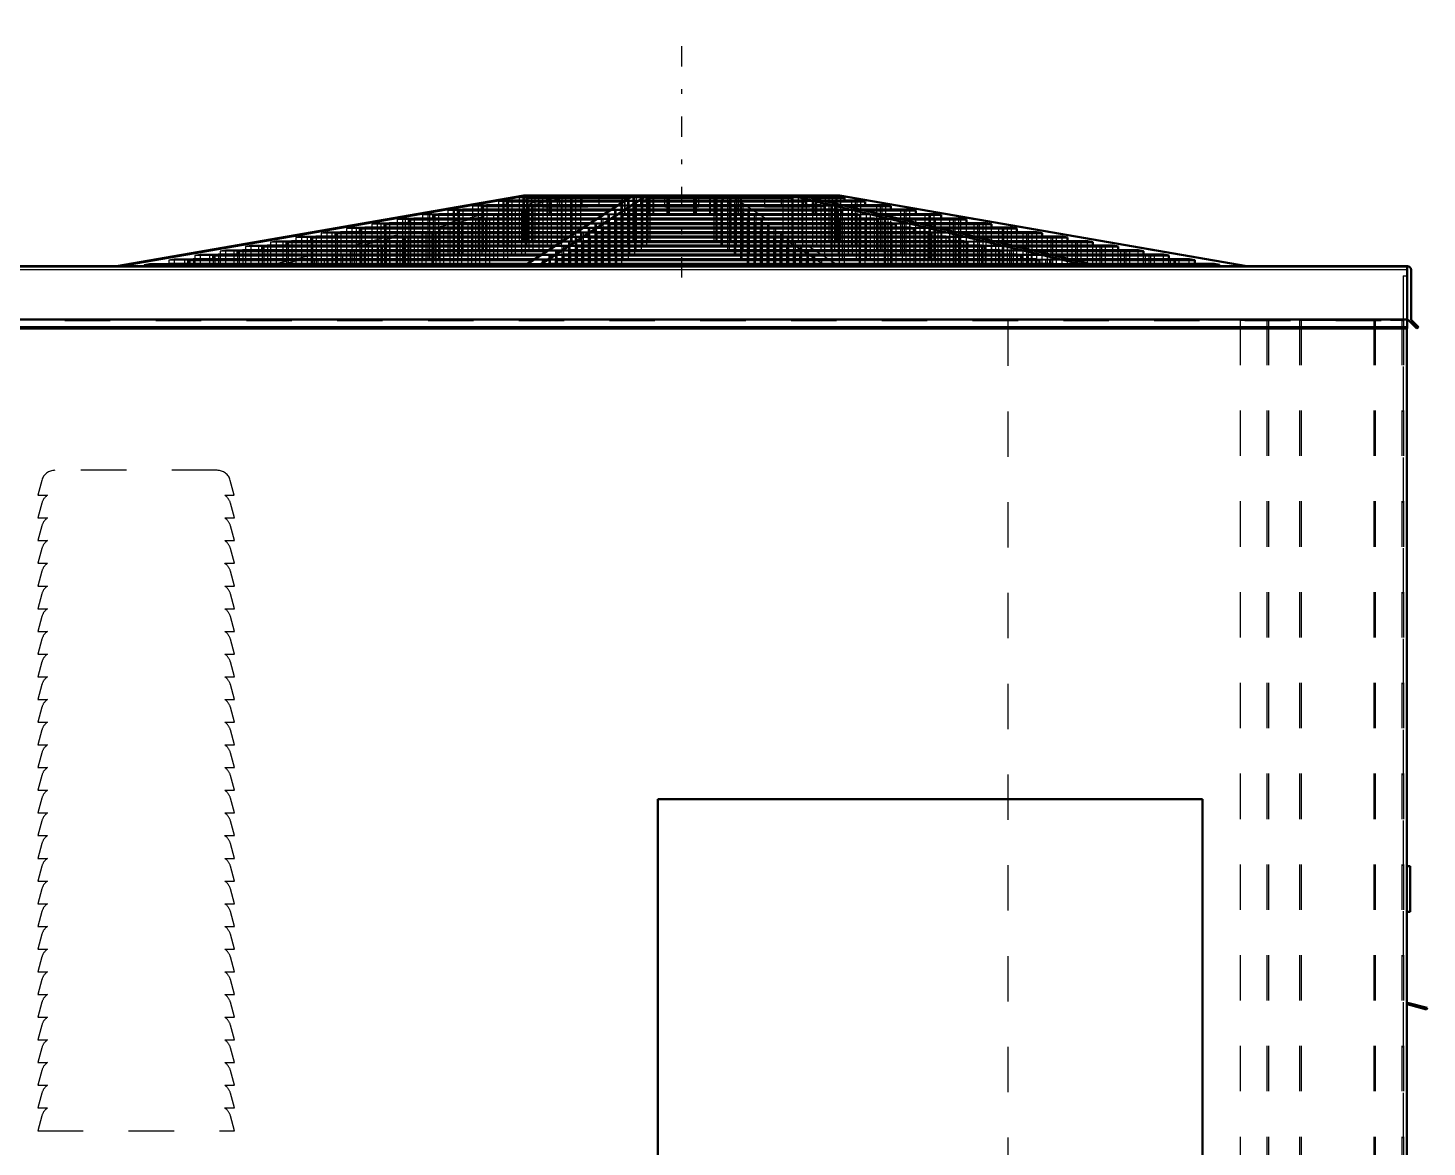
# Model space of a CAD drawing. Header units: inches. Extents: x -24.2 to 24.2, y -0.3 to 48.8.
# Drawn here: x -6.6 to 24.23, y 24.09 to 48.75 of the extents above; entities that cross this region are included whole.
import ezdxf

# ---------------------------------------------------------------- set-up
doc = ezdxf.new("R2010")
doc.units = ezdxf.units.IN
doc.header["$MEASUREMENT"] = 0
doc.linetypes.add('Center', pattern=[1.5, 0.45, -0.5, 0.05, -0.5])
doc.linetypes.add('Dashed', pattern=[2, 1, -1])
for name, color, linetype, lineweight in [('2d ConnectionPoints', 7, 'Continuous', 50), ('AM_0', 7, 'Continuous', 50), ('AM_4', 3, 'Continuous', 25), ('AM_7', 7, 'Center', 25), ('AM_9', 6, 'Dashed', 25)]:
    doc.layers.add(name, color=color, linetype=linetype, lineweight=lineweight)

msp = doc.modelspace()

# ---------------------------------------------------------------- linework, layer by layer
at = {"layer": '2d ConnectionPoints'}
msp.add_point((0, 43.5), dxfattribs=at)
msp.add_point((0, 43.5), dxfattribs=at)
at = {"layer": 'AM_0'}
for p, q in [((4.33, 45.058), (-4.643, 43.5)), ((-4.562, 43.5), (4.411, 45.058)), ((6.735, 45.058), (4.33, 45.058)), ((6.737, 45.058), (4.332, 43.5)), ((4.497, 45.029), (4.39, 45.009)), ((4.39, 45.009), (6.66, 45.009)), ((4.39, 45.009), (4.39, 44.95)), ((4.497, 45.029), (6.691, 45.029)), ((4.635, 43.5), (7.039, 45.058)), ((4.653, 45.058), (4.653, 45.029)), ((11.288, 45.058), (6.737, 45.058)), ((7.062, 45.029), (7.033, 45.009)), ((7.033, 45.009), (10.231, 45.009)), ((7.033, 45.009), (7.033, 44.95)), ((7.062, 45.029), (10.152, 45.029)), ((7.104, 45.058), (7.104, 45.029)), ((10.038, 45.058), (10.038, 45.029)), ((10.231, 45.009), (10.152, 45.029)), ((10.215, 45.058), (16.784, 43.5)), ((10.231, 45.009), (10.231, 44.95)), ((17.005, 43.5), (10.437, 45.058)), ((10.572, 45.029), (11.283, 45.029)), ((10.656, 45.009), (11.394, 45.009)), ((11.121, 45.029), (11.121, 45.058)), ((11.394, 45.009), (11.283, 45.029)), ((11.288, 45.058), (20.261, 43.5)), ((11.394, 44.95), (11.394, 45.009)), ((2.988, 44.751), (2.872, 44.729)), ((2.872, 44.729), (2.872, 44.651)), ((2.872, 44.729), (6.227, 44.729)), ((2.988, 44.751), (6.26, 44.751)), ((3.517, 44.848), (3.401, 44.827)), ((3.401, 44.827), (3.401, 44.751)), ((3.401, 44.827), (6.379, 44.827)), ((3.517, 44.848), (6.412, 44.848)), ((4.067, 44.95), (3.951, 44.928)), ((3.951, 44.928), (3.951, 44.848)), ((3.951, 44.928), (6.536, 44.928)), ((4.067, 44.95), (6.565, 44.95)), ((6.658, 44.751), (6.627, 44.729)), ((6.627, 44.729), (11.342, 44.729)), ((6.627, 44.729), (6.627, 44.651)), ((6.658, 44.751), (11.257, 44.751)), ((6.799, 44.848), (6.768, 44.827)), ((6.768, 44.827), (10.955, 44.827)), ((6.768, 44.827), (6.768, 44.751)), ((6.799, 44.848), (10.87, 44.848)), ((6.947, 44.95), (6.916, 44.928)), ((6.916, 44.928), (10.552, 44.928)), ((6.916, 44.928), (6.916, 44.848)), ((6.947, 44.95), (10.467, 44.95)), ((10.552, 44.928), (10.467, 44.95)), ((10.552, 44.928), (10.552, 44.848)), ((10.955, 44.827), (10.87, 44.848)), ((10.907, 44.95), (11.728, 44.95)), ((10.955, 44.827), (10.955, 44.751)), ((10.997, 44.928), (11.848, 44.928)), ((11.342, 44.729), (11.257, 44.751)), ((11.335, 44.848), (12.297, 44.848)), ((11.342, 44.729), (11.342, 44.651)), ((11.425, 44.827), (12.417, 44.827)), ((11.848, 44.928), (11.728, 44.95)), ((11.746, 44.751), (12.844, 44.751)), ((11.837, 44.729), (12.964, 44.729)), ((11.848, 44.848), (11.848, 44.928)), ((12.417, 44.827), (12.297, 44.848)), ((12.417, 44.751), (12.417, 44.827)), ((12.964, 44.729), (12.844, 44.751)), ((12.964, 44.651), (12.964, 44.729)), ((1.372, 44.452), (1.256, 44.431)), ((1.256, 44.431), (1.256, 44.353)), ((1.256, 44.431), (5.766, 44.431)), ((1.372, 44.452), (5.8, 44.452)), ((1.911, 44.552), (1.795, 44.53)), ((1.795, 44.53), (1.795, 44.452)), ((1.795, 44.53), (5.921, 44.53)), ((1.911, 44.552), (5.954, 44.552)), ((2.45, 44.651), (2.333, 44.63)), ((2.333, 44.63), (2.333, 44.552)), ((2.333, 44.63), (6.075, 44.63)), ((2.45, 44.651), (6.109, 44.651)), ((6.224, 44.452), (6.193, 44.431)), ((6.193, 44.431), (12.525, 44.431)), ((6.193, 44.431), (6.193, 44.353)), ((6.224, 44.452), (12.44, 44.452)), ((6.369, 44.552), (6.338, 44.53)), ((6.338, 44.53), (12.131, 44.53)), ((6.338, 44.53), (6.338, 44.452)), ((6.369, 44.552), (12.046, 44.552)), ((6.513, 44.651), (6.482, 44.63)), ((6.482, 44.63), (11.737, 44.63)), ((6.482, 44.63), (6.482, 44.552)), ((6.513, 44.651), (11.651, 44.651)), ((11.737, 44.63), (11.651, 44.651)), ((11.737, 44.63), (11.737, 44.552)), ((12.131, 44.53), (12.046, 44.552)), ((12.131, 44.53), (12.131, 44.452)), ((12.165, 44.651), (13.401, 44.651)), ((12.256, 44.63), (13.522, 44.63)), ((12.525, 44.431), (12.44, 44.452)), ((12.525, 44.431), (12.525, 44.353)), ((12.585, 44.552), (13.959, 44.552)), ((12.675, 44.53), (14.079, 44.53)), ((13.005, 44.452), (14.517, 44.452)), ((13.095, 44.431), (14.637, 44.431)), ((13.522, 44.63), (13.401, 44.651)), ((13.522, 44.552), (13.522, 44.63)), ((14.079, 44.53), (13.959, 44.552)), ((14.079, 44.452), (14.079, 44.53)), ((14.637, 44.431), (14.517, 44.452)), ((14.637, 44.353), (14.637, 44.431)), ((-0.245, 44.154), (-0.36, 44.132)), ((-0.36, 44.132), (-0.36, 44.054)), ((-0.36, 44.132), (5.306, 44.132)), ((-0.245, 44.154), (5.339, 44.154)), ((0.295, 44.253), (0.179, 44.232)), ((0.179, 44.232), (0.179, 44.154)), ((0.179, 44.232), (5.461, 44.232)), ((0.295, 44.253), (5.494, 44.253)), ((0.833, 44.353), (0.717, 44.331)), ((0.717, 44.331), (0.717, 44.253)), ((0.717, 44.331), (5.615, 44.331)), ((0.833, 44.353), (5.648, 44.353)), ((5.791, 44.154), (5.76, 44.132)), ((5.76, 44.132), (13.708, 44.132)), ((5.76, 44.132), (5.76, 44.054)), ((5.791, 44.154), (13.624, 44.154)), ((5.936, 44.253), (5.905, 44.232)), ((5.905, 44.232), (13.314, 44.232)), ((5.905, 44.232), (5.905, 44.154)), ((5.936, 44.253), (13.229, 44.253)), ((6.08, 44.353), (6.049, 44.331)), ((6.049, 44.331), (12.92, 44.331)), ((6.049, 44.331), (6.049, 44.253)), ((6.08, 44.353), (12.835, 44.353)), ((12.92, 44.331), (12.835, 44.353)), ((12.92, 44.331), (12.92, 44.253)), ((13.314, 44.232), (13.229, 44.253)), ((13.314, 44.232), (13.314, 44.154)), ((13.424, 44.353), (15.075, 44.353)), ((13.514, 44.331), (15.195, 44.331)), ((13.708, 44.132), (13.624, 44.154)), ((13.708, 44.132), (13.708, 44.054)), ((13.843, 44.253), (15.632, 44.253)), ((13.933, 44.232), (15.752, 44.232)), ((14.263, 44.154), (16.19, 44.154)), ((14.353, 44.132), (16.31, 44.132)), ((15.195, 44.331), (15.075, 44.353)), ((15.195, 44.253), (15.195, 44.331)), ((15.752, 44.232), (15.632, 44.253)), ((15.752, 44.154), (15.752, 44.232)), ((16.31, 44.132), (16.19, 44.154)), ((16.31, 44.054), (16.31, 44.132)), ((-1.861, 43.855), (-1.977, 43.834)), ((-1.977, 43.834), (-1.977, 43.756)), ((-1.977, 43.834), (4.846, 43.834)), ((-1.861, 43.855), (4.879, 43.855)), ((-1.322, 43.955), (-1.438, 43.933)), ((-1.438, 43.933), (-1.438, 43.855)), ((-1.438, 43.933), (5.001, 43.933)), ((-1.322, 43.955), (5.034, 43.955)), ((-0.784, 44.054), (-0.9, 44.033)), ((-0.9, 44.033), (-0.9, 43.955)), ((-0.9, 44.033), (5.152, 44.033)), ((-0.784, 44.054), (5.185, 44.054)), ((5.358, 43.855), (5.327, 43.834)), ((5.327, 43.834), (14.892, 43.834)), ((5.327, 43.834), (5.327, 43.756)), ((5.358, 43.855), (14.807, 43.855)), ((5.503, 43.955), (5.472, 43.933)), ((5.472, 43.933), (14.497, 43.933)), ((5.472, 43.933), (5.472, 43.855)), ((5.503, 43.955), (14.412, 43.955)), ((5.647, 44.054), (5.616, 44.033)), ((5.616, 44.033), (14.103, 44.033)), ((5.616, 44.033), (5.616, 43.955)), ((5.647, 44.054), (14.018, 44.054)), ((14.103, 44.033), (14.018, 44.054)), ((14.103, 44.033), (14.103, 43.955)), ((14.497, 43.933), (14.412, 43.955)), ((14.497, 43.933), (14.497, 43.855)), ((14.682, 44.054), (16.748, 44.054)), ((14.773, 44.033), (16.868, 44.033)), ((14.892, 43.834), (14.807, 43.855)), ((14.892, 43.834), (14.892, 43.756)), ((15.101, 43.955), (17.305, 43.955)), ((15.191, 43.933), (17.425, 43.933)), ((15.521, 43.855), (17.863, 43.855)), ((15.611, 43.834), (17.983, 43.834)), ((16.868, 44.033), (16.748, 44.054)), ((16.868, 43.955), (16.868, 44.033)), ((17.425, 43.933), (17.305, 43.955)), ((17.425, 43.855), (17.425, 43.933)), ((17.983, 43.834), (17.863, 43.855)), ((17.983, 43.756), (17.983, 43.834)), ((23.797, 43.5), (-23.797, 43.5)), ((23.782, 43.493), (-23.782, 43.493)), ((-3.478, 43.557), (-3.594, 43.535)), ((-3.594, 43.535), (-3.594, 43.5)), ((-3.594, 43.535), (4.386, 43.535)), ((-3.478, 43.557), (4.419, 43.557)), ((-2.949, 43.654), (-3.065, 43.633)), ((-3.065, 43.633), (-3.065, 43.557)), ((-3.065, 43.633), (4.534, 43.633)), ((-2.949, 43.654), (4.567, 43.654)), ((-2.399, 43.756), (-2.515, 43.734)), ((-2.515, 43.734), (-2.515, 43.654)), ((-2.515, 43.734), (4.692, 43.734)), ((-2.399, 43.756), (4.725, 43.756)), ((4.925, 43.557), (4.894, 43.535)), ((4.894, 43.535), (16.075, 43.535)), ((4.894, 43.535), (4.894, 43.5)), ((4.925, 43.557), (15.991, 43.557)), ((5.067, 43.654), (5.036, 43.633)), ((5.036, 43.633), (15.689, 43.633)), ((5.036, 43.633), (5.036, 43.557)), ((5.067, 43.654), (15.604, 43.654)), ((5.214, 43.756), (5.183, 43.734)), ((5.183, 43.734), (15.285, 43.734)), ((5.183, 43.734), (5.183, 43.654)), ((5.214, 43.756), (15.201, 43.756)), ((15.285, 43.734), (15.201, 43.756)), ((15.285, 43.734), (15.285, 43.654)), ((15.689, 43.633), (15.604, 43.654)), ((15.689, 43.633), (15.689, 43.557)), ((15.944, 43.756), (18.42, 43.756)), ((16.075, 43.535), (15.991, 43.557)), ((16.03, 43.734), (18.54, 43.734)), ((16.075, 43.535), (16.075, 43.5)), ((16.368, 43.654), (18.99, 43.654)), ((16.458, 43.633), (19.11, 43.633)), ((16.779, 43.557), (19.537, 43.557)), ((16.87, 43.535), (19.657, 43.535)), ((18.54, 43.734), (18.42, 43.756)), ((18.54, 43.654), (18.54, 43.734)), ((19.11, 43.633), (18.99, 43.654)), ((19.11, 43.557), (19.11, 43.633)), ((19.657, 43.535), (19.537, 43.557)), ((19.657, 43.5), (19.657, 43.535)), ((23.782, 43.5), (23.782, 43.493)), ((23.795, 43.5), (23.795, 42.126)), ((23.877, 42.336), (23.877, 43.42)), ((23.795, 42.322), (23.812, 42.322)), ((23.812, 42.322), (24.008, 42.126)), ((24.041, 42.159), (23.887, 42.312)), ((23.795, 42.159), (-23.795, 42.159)), ((23.795, 42.126), (-23.795, 42.126)), ((23.782, 42.126), (23.782, 4.49)), ((24.008, 42.126), (24.041, 42.159)), ((19.281, 31.757), (7.281, 31.757)), ((7.281, 31.757), (7.281, 5.757)), ((19.281, 5.757), (19.281, 31.757)), ((23.861, 30.28), (23.782, 30.28)), ((23.861, 30.28), (23.861, 29.28)), ((23.861, 29.28), (23.782, 29.28)), ((23.789, 27.242), (24.22, 27.127)), ((24.229, 27.16), (23.798, 27.275)), ((24.22, 27.127), (24.229, 27.16))]:
    msp.add_line(p, q, dxfattribs=at)
for centre, radius, start, end in [((23.797, 43.42), 0.08, 0, 90), ((23.912, 42.336), 0.034, 180, 225), ((23.807, 27.308), 0.068, 247.9757, 255), ((23.807, 27.308), 0.034, 221.4096, 255)]:
    msp.add_arc(centre, radius, start, end, dxfattribs=at)
at = {"layer": 'AM_4'}
for p, q in [((23.795, 43.42), (-23.795, 43.42)), ((23.795, 42.336), (-23.795, 42.336)), ((23.795, 42.312), (-23.795, 42.312))]:
    msp.add_line(p, q, dxfattribs=at)
at = {"layer": 'AM_7'}
msp.add_line((7.809, 43.25), (7.809, 48.75), dxfattribs=at)
at = {"layer": 'AM_9'}
for p, q in [((-1.387, 43.5), (5.181, 45.058)), ((5.403, 45.058), (-1.166, 43.5)), ((4.335, 45.029), (4.224, 45.009)), ((4.224, 45.009), (4.224, 43.5)), ((4.39, 45.009), (4.224, 45.009)), ((4.309, 45.009), (4.416, 45.029)), ((4.309, 45.009), (4.309, 43.5)), ((4.335, 45.029), (4.335, 43.5)), ((4.496, 45.029), (4.335, 45.029)), ((4.416, 45.029), (4.416, 43.5)), ((4.496, 45.058), (4.496, 43.5)), ((4.497, 45.029), (4.497, 43.5)), ((4.572, 45.058), (4.572, 43.5)), ((4.653, 45.029), (4.653, 43.5)), ((4.742, 45.058), (4.742, 44.808)), ((4.844, 44.65), (4.844, 45.058)), ((4.868, 44.65), (4.868, 45.058)), ((4.905, 44.65), (4.905, 45.058)), ((4.928, 44.65), (4.928, 45.058)), ((5.117, 44.808), (5.117, 45.058)), ((5.244, 45.029), (5.166, 45.009)), ((5.166, 45.009), (5.166, 43.5)), ((5.244, 45.029), (5.244, 43.5)), ((5.359, 45.058), (5.359, 43.5)), ((5.387, 45.009), (5.466, 45.029)), ((5.387, 45.009), (5.387, 43.5)), ((5.466, 45.029), (5.466, 43.5)), ((5.58, 45.058), (5.58, 43.5)), ((5.613, 44.808), (5.613, 45.058)), ((5.988, 44.808), (5.988, 45.058)), ((6.495, 44.65), (6.495, 45.058)), ((6.506, 44.65), (6.506, 45.058)), ((6.555, 44.65), (6.555, 45.058)), ((6.565, 44.65), (6.565, 45.058)), ((7.033, 45.009), (6.66, 45.009)), ((7.062, 45.029), (6.691, 45.029)), ((6.731, 45.009), (6.76, 45.029)), ((6.731, 45.009), (6.731, 43.5)), ((6.76, 45.029), (6.76, 43.5)), ((6.801, 45.058), (6.801, 43.5)), ((7.062, 45.029), (7.062, 43.5)), ((7.076, 44.65), (7.076, 45.058)), ((7.091, 44.65), (7.091, 45.058)), ((7.104, 45.029), (7.104, 43.5)), ((7.179, 44.65), (7.179, 45.058)), ((7.192, 44.65), (7.192, 45.058)), ((7.434, 44.808), (7.434, 45.058)), ((7.484, 44.65), (7.484, 45.058)), ((7.499, 44.65), (7.499, 45.058)), ((7.53, 44.65), (7.53, 45.058)), ((7.542, 44.65), (7.542, 45.058)), ((8.076, 44.65), (8.076, 45.058)), ((8.088, 44.65), (8.088, 45.058)), ((8.119, 44.65), (8.119, 45.058)), ((8.134, 44.65), (8.134, 45.058)), ((8.184, 44.808), (8.184, 45.058)), ((8.426, 44.65), (8.426, 45.058)), ((8.439, 44.65), (8.439, 45.058)), ((8.514, 45.058), (8.514, 43.5)), ((8.527, 44.65), (8.527, 45.058)), ((8.542, 44.65), (8.542, 45.058)), ((8.556, 45.029), (8.585, 45.009)), ((8.556, 45.029), (8.556, 43.5)), ((10.983, 43.5), (8.579, 45.058)), ((8.585, 45.009), (8.585, 43.5)), ((8.817, 45.058), (8.817, 43.5)), ((8.887, 45.009), (8.858, 45.029)), ((8.858, 45.029), (8.858, 43.5)), ((8.881, 45.058), (11.286, 43.5)), ((8.887, 45.009), (8.887, 43.5)), ((9.053, 44.65), (9.053, 45.058)), ((9.063, 44.65), (9.063, 45.058)), ((9.112, 44.65), (9.112, 45.058)), ((9.123, 44.65), (9.123, 45.058)), ((9.63, 45.058), (9.63, 44.808)), ((10.005, 44.808), (10.005, 45.058)), ((10.038, 45.029), (10.038, 43.5)), ((10.572, 45.029), (10.152, 45.029)), ((10.152, 45.029), (10.152, 43.5)), ((10.656, 45.009), (10.231, 45.009)), ((10.259, 45.058), (10.259, 43.5)), ((10.374, 45.029), (10.374, 43.5)), ((10.374, 45.029), (10.452, 45.009)), ((10.452, 45.009), (10.452, 43.5)), ((10.501, 44.808), (10.501, 45.058)), ((10.69, 44.65), (10.69, 45.058)), ((10.713, 44.65), (10.713, 45.058)), ((10.75, 44.65), (10.75, 45.058)), ((10.774, 44.65), (10.774, 45.058)), ((10.876, 44.808), (10.876, 45.058)), ((10.965, 45.058), (10.965, 43.5)), ((11.046, 45.058), (11.046, 43.5)), ((11.121, 45.029), (11.228, 45.009)), ((11.121, 45.029), (11.121, 43.5)), ((11.121, 43.5), (11.121, 45.029)), ((11.202, 45.029), (11.202, 43.5)), ((11.309, 45.009), (11.202, 45.029)), ((20.18, 43.5), (11.207, 45.058)), ((11.228, 45.009), (11.228, 43.5)), ((11.283, 43.5), (11.283, 45.029)), ((11.309, 45.009), (11.309, 43.5)), ((2.774, 44.751), (2.654, 44.729)), ((2.872, 44.729), (2.654, 44.729)), ((2.654, 44.729), (2.654, 43.5)), ((2.774, 44.751), (2.774, 43.5)), ((2.988, 44.751), (2.774, 44.751)), ((2.791, 44.729), (2.907, 44.751)), ((2.791, 44.729), (2.791, 43.5)), ((2.907, 44.751), (2.907, 43.5)), ((2.988, 44.751), (2.988, 43.5)), ((3.321, 44.848), (3.201, 44.827)), ((3.401, 44.827), (3.201, 44.827)), ((3.201, 44.827), (3.201, 43.5)), ((3.32, 44.827), (3.436, 44.848)), ((3.32, 44.827), (3.32, 43.5)), ((3.321, 44.848), (3.321, 43.5)), ((3.517, 44.848), (3.321, 44.848)), ((3.401, 44.751), (3.401, 43.5)), ((3.436, 44.848), (3.436, 43.5)), ((3.517, 44.848), (3.517, 43.5)), ((3.89, 44.95), (3.77, 44.928)), ((3.77, 44.928), (3.77, 43.5)), ((3.951, 44.928), (3.77, 44.928)), ((3.87, 44.928), (3.986, 44.95)), ((3.87, 44.928), (3.87, 43.5)), ((3.89, 44.95), (3.89, 43.5)), ((4.067, 44.95), (3.89, 44.95)), ((3.951, 44.848), (3.951, 43.5)), ((3.986, 44.95), (3.986, 43.5)), ((4.14, 44.751), (4.055, 44.729)), ((4.055, 44.729), (4.055, 43.5)), ((4.067, 44.95), (4.067, 43.5)), ((4.14, 44.751), (4.14, 43.5)), ((4.276, 44.729), (4.361, 44.751)), ((4.276, 44.729), (4.276, 43.5)), ((4.361, 44.751), (4.361, 43.5)), ((4.39, 44.95), (4.39, 43.5)), ((4.527, 44.848), (4.442, 44.827)), ((4.442, 44.827), (4.442, 43.5)), ((4.527, 44.848), (4.527, 43.5)), ((4.663, 44.827), (4.748, 44.848)), ((4.663, 44.827), (4.663, 43.5)), ((4.742, 44.808), (5.988, 44.808)), ((4.748, 44.848), (4.748, 43.5)), ((4.929, 44.95), (4.844, 44.928)), ((4.844, 44.928), (4.844, 43.5)), ((4.929, 44.95), (4.929, 43.5)), ((5.066, 44.928), (5.151, 44.95)), ((5.066, 44.928), (5.066, 43.5)), ((5.151, 44.95), (5.151, 43.5)), ((6.627, 44.729), (6.227, 44.729)), ((6.658, 44.751), (6.26, 44.751)), ((6.324, 44.729), (6.355, 44.751)), ((6.324, 44.729), (6.324, 43.5)), ((6.355, 44.751), (6.355, 43.5)), ((6.768, 44.827), (6.379, 44.827)), ((6.799, 44.848), (6.412, 44.848)), ((6.466, 44.827), (6.497, 44.848)), ((6.466, 44.827), (6.466, 43.5)), ((6.497, 44.848), (6.497, 43.5)), ((6.916, 44.928), (6.536, 44.928)), ((6.947, 44.95), (6.565, 44.95)), ((6.613, 44.928), (6.644, 44.95)), ((6.613, 44.928), (6.613, 43.5)), ((6.644, 44.95), (6.644, 43.5)), ((6.658, 44.751), (6.658, 43.5)), ((6.768, 44.751), (6.768, 43.5)), ((6.799, 44.848), (6.799, 43.5)), ((6.916, 44.848), (6.916, 43.5)), ((6.947, 44.95), (6.947, 43.5)), ((7.033, 44.95), (7.033, 43.5)), ((7.434, 44.808), (8.184, 44.808)), ((8.671, 44.95), (8.702, 44.928)), ((8.671, 44.95), (8.671, 43.5)), ((8.702, 44.928), (8.702, 43.5)), ((8.819, 44.848), (8.85, 44.827)), ((8.819, 44.848), (8.819, 43.5)), ((8.85, 44.827), (8.85, 43.5)), ((8.96, 44.751), (8.991, 44.729)), ((8.96, 44.751), (8.96, 43.5)), ((9.005, 44.928), (8.974, 44.95)), ((8.974, 44.95), (8.974, 43.5)), ((8.991, 44.729), (8.991, 43.5)), ((9.005, 44.928), (9.005, 43.5)), ((9.152, 44.827), (9.121, 44.848)), ((9.121, 44.848), (9.121, 43.5)), ((9.152, 44.827), (9.152, 43.5)), ((9.294, 44.729), (9.263, 44.751)), ((9.263, 44.751), (9.263, 43.5)), ((9.294, 44.729), (9.294, 43.5)), ((9.63, 44.808), (10.876, 44.808)), ((10.231, 44.95), (10.231, 43.5)), ((10.907, 44.95), (10.467, 44.95)), ((10.467, 44.95), (10.467, 43.5)), ((10.552, 44.848), (10.551, 43.5)), ((10.997, 44.928), (10.552, 44.928)), ((10.689, 44.95), (10.689, 43.5)), ((10.689, 44.95), (10.774, 44.928)), ((10.774, 44.928), (10.774, 43.5)), ((11.335, 44.848), (10.87, 44.848)), ((10.87, 44.848), (10.87, 43.5)), ((11.425, 44.827), (10.955, 44.827)), ((10.955, 44.751), (10.955, 43.5)), ((11.091, 44.848), (11.091, 43.5)), ((11.091, 44.848), (11.176, 44.827)), ((11.176, 44.827), (11.176, 43.5)), ((11.257, 44.751), (11.746, 44.751)), ((11.257, 44.751), (11.257, 43.5)), ((11.837, 44.729), (11.342, 44.729)), ((11.394, 43.5), (11.394, 44.95)), ((11.478, 44.751), (11.478, 43.5)), ((11.478, 44.751), (11.563, 44.729)), ((11.551, 44.95), (11.551, 43.5)), ((11.551, 44.95), (11.667, 44.928)), ((11.563, 44.729), (11.563, 43.5)), ((11.632, 44.95), (11.632, 43.5)), ((11.748, 44.928), (11.632, 44.95)), ((11.667, 44.928), (11.667, 43.5)), ((11.728, 43.5), (11.728, 44.95)), ((11.748, 44.928), (11.748, 43.5)), ((11.848, 43.5), (11.848, 44.848)), ((12.101, 44.848), (12.101, 43.5)), ((12.101, 44.848), (12.217, 44.827)), ((12.182, 44.848), (12.182, 43.5)), ((12.298, 44.827), (12.182, 44.848)), ((12.217, 44.827), (12.217, 43.5)), ((12.297, 43.5), (12.297, 44.848)), ((12.298, 44.827), (12.298, 43.5)), ((12.417, 43.5), (12.417, 44.751)), ((12.63, 44.751), (12.746, 44.729)), ((12.63, 44.751), (12.63, 43.5)), ((12.711, 44.751), (12.711, 43.5)), ((12.827, 44.729), (12.711, 44.751)), ((12.746, 44.729), (12.746, 43.5)), ((12.827, 44.729), (12.827, 43.5)), ((12.844, 43.5), (12.844, 44.751)), ((1.101, 44.452), (0.981, 44.431)), ((1.256, 44.431), (0.981, 44.431)), ((0.981, 44.431), (0.981, 43.5)), ((1.101, 44.452), (1.101, 43.5)), ((1.372, 44.452), (1.101, 44.452)), ((1.175, 44.431), (1.291, 44.452)), ((1.175, 44.431), (1.175, 43.5)), ((1.291, 44.452), (1.291, 43.5)), ((1.372, 44.452), (1.372, 43.5)), ((1.659, 44.552), (1.539, 44.53)), ((1.539, 44.53), (1.539, 43.5)), ((1.795, 44.53), (1.539, 44.53)), ((1.659, 44.552), (1.659, 43.5)), ((1.911, 44.552), (1.659, 44.552)), ((1.714, 44.53), (1.83, 44.552)), ((1.714, 44.53), (1.714, 43.5)), ((1.795, 44.452), (1.795, 43.5)), ((1.83, 44.552), (1.83, 43.5)), ((1.911, 44.552), (1.911, 43.5)), ((2.217, 44.651), (2.096, 44.63)), ((2.333, 44.63), (2.096, 44.63)), ((2.096, 44.63), (2.096, 43.5)), ((2.217, 44.651), (2.217, 43.5)), ((2.45, 44.651), (2.217, 44.651)), ((2.252, 44.63), (2.369, 44.651)), ((2.252, 44.63), (2.252, 43.5)), ((2.333, 44.552), (2.333, 43.5)), ((2.369, 44.651), (2.369, 43.5)), ((2.45, 44.651), (2.45, 43.5)), ((2.956, 44.452), (2.871, 44.431)), ((2.871, 44.431), (2.871, 43.5)), ((2.872, 44.651), (2.872, 43.5)), ((2.956, 44.452), (2.956, 43.5)), ((3.093, 44.431), (3.178, 44.452)), ((3.093, 44.431), (3.093, 43.5)), ((3.178, 44.452), (3.178, 43.5)), ((3.351, 44.552), (3.266, 44.53)), ((3.266, 44.53), (3.266, 43.5)), ((3.351, 44.552), (3.351, 43.5)), ((3.487, 44.53), (3.572, 44.552)), ((3.487, 44.53), (3.487, 43.5)), ((3.572, 44.552), (3.572, 43.5)), ((3.746, 44.651), (3.66, 44.63)), ((3.66, 44.63), (3.66, 43.5)), ((3.746, 44.651), (3.746, 43.5)), ((3.881, 44.63), (3.967, 44.651)), ((3.881, 44.63), (3.881, 43.5)), ((3.967, 44.651), (3.967, 43.5)), ((4.844, 44.65), (7.542, 44.65)), ((6.193, 44.431), (5.766, 44.431)), ((6.224, 44.452), (5.8, 44.452)), ((5.891, 44.431), (5.922, 44.452)), ((5.891, 44.431), (5.891, 43.5)), ((6.338, 44.53), (5.921, 44.53)), ((5.922, 44.452), (5.922, 43.5)), ((6.369, 44.552), (5.954, 44.552)), ((6.036, 44.53), (6.067, 44.552)), ((6.036, 44.53), (6.036, 43.5)), ((6.067, 44.552), (6.067, 43.5)), ((6.482, 44.63), (6.075, 44.63)), ((6.513, 44.651), (6.109, 44.651)), ((6.18, 44.63), (6.211, 44.651)), ((6.18, 44.63), (6.18, 43.5)), ((6.211, 44.651), (6.211, 43.5)), ((6.224, 44.452), (6.224, 43.5)), ((6.338, 44.452), (6.338, 43.5)), ((6.369, 44.552), (6.369, 43.5)), ((6.482, 44.552), (6.482, 43.5)), ((6.513, 44.651), (6.513, 43.5)), ((6.627, 44.651), (6.627, 43.5)), ((8.076, 44.65), (10.774, 44.65)), ((9.105, 44.651), (9.105, 43.5)), ((9.105, 44.651), (9.136, 44.63)), ((9.136, 44.63), (9.136, 43.5)), ((9.249, 44.552), (9.249, 43.5)), ((9.249, 44.552), (9.28, 44.53)), ((9.28, 44.53), (9.28, 43.5)), ((9.394, 44.452), (9.394, 43.5)), ((9.394, 44.452), (9.425, 44.431)), ((9.438, 44.63), (9.407, 44.651)), ((9.407, 44.651), (9.407, 43.5)), ((9.425, 44.431), (9.425, 43.5)), ((9.438, 44.63), (9.438, 43.5)), ((9.582, 44.53), (9.551, 44.552)), ((9.551, 44.552), (9.551, 43.5)), ((9.582, 44.53), (9.582, 43.5)), ((9.727, 44.431), (9.696, 44.452)), ((9.696, 44.452), (9.696, 43.5)), ((9.727, 44.431), (9.727, 43.5)), ((11.342, 44.651), (11.342, 43.5)), ((11.651, 44.651), (12.165, 44.651)), ((11.651, 44.651), (11.651, 43.5)), ((12.256, 44.63), (11.737, 44.63)), ((11.737, 44.552), (11.737, 43.5)), ((11.872, 44.651), (11.872, 43.5)), ((11.872, 44.651), (11.958, 44.63)), ((11.958, 44.63), (11.958, 43.5)), ((12.585, 44.552), (12.046, 44.552)), ((12.046, 44.552), (12.046, 43.5)), ((12.675, 44.53), (12.131, 44.53)), ((12.131, 44.452), (12.131, 43.5)), ((12.267, 44.552), (12.267, 43.5)), ((12.267, 44.552), (12.352, 44.53)), ((12.352, 44.53), (12.352, 43.5)), ((13.005, 44.452), (12.44, 44.452)), ((12.44, 44.452), (12.44, 43.5)), ((13.095, 44.431), (12.525, 44.431)), ((12.662, 44.452), (12.662, 43.5)), ((12.662, 44.452), (12.747, 44.431)), ((12.747, 44.431), (12.747, 43.5)), ((12.964, 43.5), (12.964, 44.651)), ((13.168, 44.651), (13.168, 43.5)), ((13.168, 44.651), (13.285, 44.63)), ((13.249, 44.651), (13.249, 43.5)), ((13.366, 44.63), (13.249, 44.651)), ((13.285, 44.63), (13.285, 43.5)), ((13.366, 44.63), (13.366, 43.5)), ((13.401, 43.5), (13.401, 44.651)), ((13.522, 43.5), (13.522, 44.552)), ((13.707, 44.552), (13.823, 44.53)), ((13.707, 44.552), (13.707, 43.5)), ((13.788, 44.552), (13.788, 43.5)), ((13.904, 44.53), (13.788, 44.552)), ((13.823, 44.53), (13.823, 43.5)), ((13.904, 44.53), (13.904, 43.5)), ((13.959, 43.5), (13.959, 44.552)), ((14.079, 43.5), (14.079, 44.452)), ((14.246, 44.452), (14.362, 44.431)), ((14.246, 44.452), (14.246, 43.5)), ((14.327, 44.452), (14.327, 43.5)), ((14.443, 44.431), (14.327, 44.452)), ((14.362, 44.431), (14.362, 43.5)), ((14.443, 44.431), (14.443, 43.5)), ((14.517, 43.5), (14.517, 44.452)), ((-0.572, 44.154), (-0.692, 44.132)), ((-0.692, 44.132), (-0.692, 43.5)), ((-0.36, 44.132), (-0.692, 44.132)), ((-0.572, 44.154), (-0.572, 43.5)), ((-0.245, 44.154), (-0.572, 44.154)), ((-0.441, 44.132), (-0.326, 44.154)), ((-0.441, 44.132), (-0.441, 43.5)), ((-0.326, 44.154), (-0.326, 43.5)), ((-0.245, 44.154), (-0.245, 43.5)), ((-0.014, 44.253), (-0.134, 44.232)), ((0.179, 44.232), (-0.134, 44.232)), ((-0.134, 44.232), (-0.134, 43.5)), ((-0.014, 44.253), (-0.014, 43.5)), ((0.295, 44.253), (-0.014, 44.253)), ((0.098, 44.232), (0.214, 44.253)), ((0.098, 44.232), (0.098, 43.5)), ((0.179, 44.154), (0.179, 43.5)), ((0.214, 44.253), (0.214, 43.5)), ((0.295, 44.253), (0.295, 43.5)), ((0.543, 44.353), (0.423, 44.331)), ((0.423, 44.331), (0.423, 43.5)), ((0.717, 44.331), (0.423, 44.331)), ((0.543, 44.353), (0.543, 43.5)), ((0.833, 44.353), (0.543, 44.353)), ((0.636, 44.331), (0.752, 44.353)), ((0.636, 44.331), (0.636, 43.5)), ((0.717, 44.253), (0.717, 43.5)), ((0.752, 44.353), (0.752, 43.5)), ((0.833, 44.353), (0.833, 43.5)), ((1.256, 44.353), (1.256, 43.5)), ((1.773, 44.154), (1.688, 44.132)), ((1.688, 44.132), (1.688, 43.5)), ((1.773, 44.154), (1.773, 43.5)), ((1.91, 44.132), (1.994, 44.154)), ((1.91, 44.132), (1.91, 43.5)), ((1.994, 44.154), (1.994, 43.5)), ((2.168, 44.253), (2.083, 44.232)), ((2.083, 44.232), (2.083, 43.5)), ((2.168, 44.253), (2.168, 43.5)), ((2.304, 44.232), (2.389, 44.253)), ((2.304, 44.232), (2.304, 43.5)), ((2.389, 44.253), (2.389, 43.5)), ((2.562, 44.353), (2.477, 44.331)), ((2.477, 44.331), (2.477, 43.5)), ((2.562, 44.353), (2.562, 43.5)), ((2.698, 44.331), (2.783, 44.353)), ((2.698, 44.331), (2.698, 43.5)), ((2.783, 44.353), (2.783, 43.5)), ((5.76, 44.132), (5.306, 44.132)), ((5.791, 44.154), (5.339, 44.154)), ((5.458, 44.132), (5.489, 44.154)), ((5.458, 44.132), (5.458, 43.5)), ((5.905, 44.232), (5.461, 44.232)), ((5.489, 44.154), (5.489, 43.5)), ((5.936, 44.253), (5.494, 44.253)), ((5.602, 44.232), (5.633, 44.253)), ((5.602, 44.232), (5.602, 43.5)), ((6.049, 44.331), (5.615, 44.331)), ((5.633, 44.253), (5.633, 43.5)), ((6.08, 44.353), (5.648, 44.353)), ((5.747, 44.331), (5.778, 44.353)), ((5.747, 44.331), (5.747, 43.5)), ((5.778, 44.353), (5.778, 43.5)), ((5.791, 44.154), (5.791, 43.5)), ((5.905, 44.154), (5.905, 43.5)), ((5.936, 44.253), (5.936, 43.5)), ((6.049, 44.253), (6.049, 43.5)), ((6.08, 44.353), (6.08, 43.5)), ((6.193, 44.353), (6.193, 43.5)), ((9.538, 44.353), (9.538, 43.5)), ((9.538, 44.353), (9.569, 44.331)), ((9.569, 44.331), (9.569, 43.5)), ((9.682, 44.253), (9.682, 43.5)), ((9.682, 44.253), (9.713, 44.232)), ((9.713, 44.232), (9.713, 43.5)), ((9.827, 44.154), (9.827, 43.5)), ((9.827, 44.154), (9.858, 44.132)), ((9.871, 44.331), (9.84, 44.353)), ((9.84, 44.353), (9.84, 43.5)), ((9.858, 44.132), (9.858, 43.5)), ((9.871, 44.331), (9.871, 43.5)), ((10.016, 44.232), (9.985, 44.253)), ((9.985, 44.253), (9.985, 43.5)), ((10.016, 44.232), (10.016, 43.5)), ((10.16, 44.132), (10.129, 44.154)), ((10.129, 44.154), (10.129, 43.5)), ((10.16, 44.132), (10.16, 43.5)), ((12.525, 44.353), (12.525, 43.5)), ((12.835, 44.353), (13.424, 44.353)), ((12.835, 44.353), (12.835, 43.5)), ((13.514, 44.331), (12.92, 44.331)), ((12.92, 44.253), (12.92, 43.5)), ((13.056, 44.353), (13.056, 43.5)), ((13.056, 44.353), (13.141, 44.331)), ((13.141, 44.331), (13.141, 43.5)), ((13.843, 44.253), (13.229, 44.253)), ((13.229, 44.253), (13.229, 43.5)), ((13.933, 44.232), (13.314, 44.232)), ((13.314, 44.154), (13.314, 43.5)), ((13.45, 44.253), (13.45, 43.5)), ((13.45, 44.253), (13.535, 44.232)), ((13.535, 44.232), (13.535, 43.5)), ((14.263, 44.154), (13.624, 44.154)), ((13.624, 44.154), (13.624, 43.5)), ((14.353, 44.132), (13.708, 44.132)), ((13.845, 44.154), (13.845, 43.5)), ((13.845, 44.154), (13.93, 44.132)), ((13.93, 44.132), (13.93, 43.5)), ((14.637, 43.5), (14.637, 44.353)), ((14.785, 44.353), (14.901, 44.331)), ((14.785, 44.353), (14.785, 43.5)), ((14.866, 44.353), (14.866, 43.5)), ((14.982, 44.331), (14.866, 44.353)), ((14.901, 44.331), (14.901, 43.5)), ((14.982, 44.331), (14.982, 43.5)), ((15.075, 43.5), (15.075, 44.353)), ((15.195, 43.5), (15.195, 44.253)), ((15.323, 44.253), (15.323, 43.5)), ((15.323, 44.253), (15.439, 44.232)), ((15.404, 44.253), (15.404, 43.5)), ((15.52, 44.232), (15.404, 44.253)), ((15.439, 44.232), (15.439, 43.5)), ((15.52, 44.232), (15.52, 43.5)), ((15.632, 43.5), (15.632, 44.253)), ((15.752, 43.5), (15.752, 44.154)), ((15.863, 44.154), (15.863, 43.5)), ((15.863, 44.154), (15.978, 44.132)), ((15.944, 44.154), (15.944, 43.5)), ((16.059, 44.132), (15.944, 44.154)), ((15.978, 44.132), (15.978, 43.5)), ((16.059, 44.132), (16.059, 43.5)), ((16.19, 43.5), (16.19, 44.154)), ((-2.245, 43.855), (-2.365, 43.834)), ((-2.365, 43.834), (-2.365, 43.5)), ((-1.977, 43.834), (-2.365, 43.834)), ((-2.245, 43.855), (-2.245, 43.5)), ((-1.861, 43.855), (-2.245, 43.855)), ((-2.058, 43.834), (-1.942, 43.855)), ((-2.058, 43.834), (-2.058, 43.5)), ((-1.942, 43.855), (-1.942, 43.5)), ((-1.861, 43.855), (-1.861, 43.5)), ((-1.687, 43.955), (-1.807, 43.933)), ((-1.807, 43.933), (-1.807, 43.5)), ((-1.438, 43.933), (-1.807, 43.933)), ((-1.687, 43.955), (-1.687, 43.5)), ((-1.322, 43.955), (-1.687, 43.955)), ((-1.519, 43.933), (-1.403, 43.955)), ((-1.519, 43.933), (-1.519, 43.5)), ((-1.438, 43.855), (-1.438, 43.5)), ((-1.403, 43.955), (-1.403, 43.5)), ((-1.322, 43.955), (-1.322, 43.5)), ((-1.13, 44.054), (-1.25, 44.033)), ((-1.25, 44.033), (-1.25, 43.5)), ((-0.9, 44.033), (-1.25, 44.033)), ((-1.13, 44.054), (-1.13, 43.5)), ((-0.784, 44.054), (-1.13, 44.054)), ((-0.981, 44.033), (-0.865, 44.054)), ((-0.981, 44.033), (-0.981, 43.5)), ((-0.9, 43.955), (-0.9, 43.5)), ((-0.865, 44.054), (-0.865, 43.5)), ((-0.784, 44.054), (-0.784, 43.5)), ((-0.36, 44.054), (-0.36, 43.5)), ((0.59, 43.855), (0.505, 43.834)), ((0.505, 43.834), (0.505, 43.5)), ((0.59, 43.855), (0.59, 43.5)), ((0.726, 43.834), (0.811, 43.855)), ((0.726, 43.834), (0.726, 43.5)), ((0.811, 43.855), (0.811, 43.5)), ((0.985, 43.955), (0.9, 43.933)), ((0.9, 43.933), (0.9, 43.5)), ((0.985, 43.955), (0.985, 43.5)), ((1.121, 43.933), (1.206, 43.955)), ((1.121, 43.933), (1.121, 43.5)), ((1.206, 43.955), (1.206, 43.5)), ((1.378, 44.054), (1.294, 44.033)), ((1.294, 44.033), (1.294, 43.5)), ((1.378, 44.054), (1.378, 43.5)), ((1.515, 44.033), (1.6, 44.054)), ((1.515, 44.033), (1.515, 43.5)), ((1.6, 44.054), (1.6, 43.5)), ((5.327, 43.834), (4.846, 43.834)), ((5.358, 43.855), (4.879, 43.855)), ((5.472, 43.933), (5.001, 43.933)), ((5.025, 43.834), (5.056, 43.855)), ((5.025, 43.834), (5.025, 43.5)), ((5.503, 43.955), (5.034, 43.955)), ((5.056, 43.855), (5.056, 43.5)), ((5.616, 44.033), (5.152, 44.033)), ((5.169, 43.933), (5.2, 43.955)), ((5.169, 43.933), (5.169, 43.5)), ((5.647, 44.054), (5.185, 44.054)), ((5.2, 43.955), (5.2, 43.5)), ((5.314, 44.033), (5.345, 44.054)), ((5.314, 44.033), (5.314, 43.5)), ((5.345, 44.054), (5.345, 43.5)), ((5.358, 43.855), (5.358, 43.5)), ((5.472, 43.855), (5.472, 43.5)), ((5.503, 43.955), (5.503, 43.5)), ((5.616, 43.955), (5.616, 43.5)), ((5.647, 44.054), (5.647, 43.5)), ((5.76, 44.054), (5.76, 43.5)), ((9.971, 44.054), (10.002, 44.033)), ((9.971, 44.054), (9.971, 43.5)), ((10.002, 44.033), (10.002, 43.5)), ((10.115, 43.955), (10.146, 43.933)), ((10.115, 43.955), (10.115, 43.5)), ((10.146, 43.933), (10.146, 43.5)), ((10.26, 43.855), (10.26, 43.5)), ((10.26, 43.855), (10.291, 43.834)), ((10.304, 44.033), (10.273, 44.054)), ((10.273, 44.054), (10.273, 43.5)), ((10.291, 43.834), (10.291, 43.5)), ((10.304, 44.033), (10.304, 43.5)), ((10.449, 43.933), (10.418, 43.955)), ((10.418, 43.955), (10.418, 43.5)), ((10.449, 43.933), (10.449, 43.5)), ((10.593, 43.834), (10.562, 43.855)), ((10.562, 43.855), (10.562, 43.5)), ((10.593, 43.834), (10.593, 43.5)), ((13.708, 44.054), (13.708, 43.5)), ((14.018, 44.054), (14.682, 44.054)), ((14.018, 44.054), (14.018, 43.5)), ((14.773, 44.033), (14.103, 44.033)), ((14.103, 43.955), (14.103, 43.5)), ((14.24, 44.054), (14.24, 43.5)), ((14.24, 44.054), (14.324, 44.033)), ((14.324, 44.033), (14.324, 43.5)), ((15.101, 43.955), (14.412, 43.955)), ((14.412, 43.955), (14.412, 43.5)), ((15.191, 43.933), (14.497, 43.933)), ((14.497, 43.855), (14.497, 43.5)), ((14.633, 43.955), (14.633, 43.5)), ((14.633, 43.955), (14.718, 43.933)), ((14.718, 43.933), (14.718, 43.5)), ((15.521, 43.855), (14.807, 43.855)), ((14.807, 43.855), (14.807, 43.5)), ((15.611, 43.834), (14.892, 43.834)), ((15.028, 43.855), (15.028, 43.5)), ((15.028, 43.855), (15.113, 43.834)), ((15.113, 43.834), (15.113, 43.5)), ((16.31, 43.5), (16.31, 44.054)), ((16.402, 44.054), (16.402, 43.5)), ((16.402, 44.054), (16.518, 44.033)), ((16.483, 44.054), (16.483, 43.5)), ((16.599, 44.033), (16.483, 44.054)), ((16.518, 44.033), (16.518, 43.5)), ((16.599, 44.033), (16.599, 43.5)), ((16.748, 43.5), (16.748, 44.054)), ((16.868, 43.5), (16.868, 43.955)), ((16.94, 43.955), (17.056, 43.933)), ((16.94, 43.955), (16.94, 43.5)), ((17.021, 43.955), (17.021, 43.5)), ((17.137, 43.933), (17.021, 43.955)), ((17.056, 43.933), (17.056, 43.5)), ((17.137, 43.933), (17.137, 43.5)), ((17.305, 43.5), (17.305, 43.955)), ((17.425, 43.5), (17.425, 43.855)), ((17.479, 43.855), (17.479, 43.5)), ((17.479, 43.855), (17.595, 43.834)), ((17.56, 43.855), (17.56, 43.5)), ((17.676, 43.834), (17.56, 43.855)), ((17.595, 43.834), (17.595, 43.5)), ((17.676, 43.834), (17.676, 43.5)), ((17.863, 43.5), (17.863, 43.855)), ((-3.919, 43.557), (-4.039, 43.535)), ((-4.039, 43.535), (-4.039, 43.5)), ((-3.594, 43.535), (-4.039, 43.535)), ((-3.919, 43.557), (-3.919, 43.5)), ((-3.492, 43.557), (-3.919, 43.557)), ((-3.675, 43.535), (-3.559, 43.557)), ((-3.675, 43.535), (-3.675, 43.5)), ((-3.559, 43.557), (-3.559, 43.5)), ((-3.372, 43.654), (-3.492, 43.633)), ((-3.065, 43.633), (-3.492, 43.633)), ((-3.492, 43.633), (-3.492, 43.5)), ((-3.478, 43.557), (-3.478, 43.5)), ((-3.372, 43.654), (-3.372, 43.5)), ((-2.949, 43.654), (-3.372, 43.654)), ((-3.146, 43.633), (-3.03, 43.654)), ((-3.146, 43.633), (-3.146, 43.5)), ((-3.065, 43.557), (-3.065, 43.5)), ((-3.03, 43.654), (-3.03, 43.5)), ((-2.949, 43.654), (-2.949, 43.5)), ((-2.802, 43.756), (-2.922, 43.734)), ((-2.922, 43.734), (-2.922, 43.5)), ((-2.515, 43.734), (-2.922, 43.734)), ((-2.802, 43.756), (-2.802, 43.5)), ((-2.399, 43.756), (-2.802, 43.756)), ((-2.596, 43.734), (-2.48, 43.756)), ((-2.596, 43.734), (-2.596, 43.5)), ((-2.515, 43.654), (-2.515, 43.5)), ((-2.48, 43.756), (-2.48, 43.5)), ((-2.399, 43.756), (-2.399, 43.5)), ((-1.977, 43.756), (-1.977, 43.5)), ((-0.594, 43.557), (-0.679, 43.535)), ((-0.679, 43.535), (-0.679, 43.5)), ((-0.594, 43.557), (-0.594, 43.5)), ((-0.457, 43.535), (-0.373, 43.557)), ((-0.457, 43.535), (-0.457, 43.5)), ((-0.373, 43.557), (-0.373, 43.5)), ((-0.207, 43.654), (-0.292, 43.633)), ((-0.292, 43.633), (-0.292, 43.5)), ((-0.207, 43.654), (-0.207, 43.5)), ((-0.071, 43.633), (0.014, 43.654)), ((-0.071, 43.633), (-0.071, 43.5)), ((0.014, 43.654), (0.014, 43.5)), ((0.196, 43.756), (0.111, 43.734)), ((0.111, 43.734), (0.111, 43.5)), ((0.196, 43.756), (0.196, 43.5)), ((0.333, 43.734), (0.417, 43.756)), ((0.333, 43.734), (0.333, 43.5)), ((0.417, 43.756), (0.417, 43.5)), ((4.894, 43.535), (4.386, 43.535)), ((4.925, 43.557), (4.419, 43.557)), ((5.036, 43.633), (4.534, 43.633)), ((5.067, 43.654), (4.567, 43.654)), ((4.592, 43.535), (4.623, 43.557)), ((4.592, 43.535), (4.592, 43.5)), ((4.623, 43.557), (4.623, 43.5)), ((5.183, 43.734), (4.692, 43.734)), ((5.214, 43.756), (4.725, 43.756)), ((4.733, 43.633), (4.764, 43.654)), ((4.733, 43.633), (4.733, 43.5)), ((4.764, 43.654), (4.764, 43.5)), ((4.881, 43.734), (4.912, 43.756)), ((4.881, 43.734), (4.881, 43.5)), ((4.912, 43.756), (4.912, 43.5)), ((4.925, 43.557), (4.925, 43.5)), ((5.036, 43.557), (5.036, 43.5)), ((5.067, 43.654), (5.067, 43.5)), ((5.183, 43.654), (5.183, 43.5)), ((5.214, 43.756), (5.214, 43.5)), ((5.327, 43.756), (5.327, 43.5)), ((10.404, 43.756), (10.435, 43.734)), ((10.404, 43.756), (10.404, 43.5)), ((10.435, 43.734), (10.435, 43.5)), ((10.551, 43.654), (10.582, 43.633)), ((10.552, 43.654), (10.552, 43.5)), ((10.582, 43.633), (10.582, 43.5)), ((10.693, 43.557), (10.693, 43.5)), ((10.693, 43.557), (10.724, 43.535)), ((10.737, 43.734), (10.706, 43.756)), ((10.706, 43.756), (10.706, 43.5)), ((10.724, 43.535), (10.724, 43.5)), ((10.737, 43.734), (10.737, 43.5)), ((10.885, 43.633), (10.854, 43.654)), ((10.854, 43.654), (10.854, 43.5)), ((10.885, 43.633), (10.885, 43.5)), ((10.995, 43.557), (10.995, 43.5)), ((11.026, 43.535), (10.995, 43.557)), ((11.026, 43.535), (11.026, 43.5)), ((14.892, 43.756), (14.892, 43.5)), ((14.992, 43.5), (14.992, 43.493)), ((15.944, 43.756), (15.195, 43.756)), ((15.201, 43.756), (15.201, 43.5)), ((16.03, 43.734), (15.285, 43.734)), ((15.285, 43.654), (15.285, 43.5)), ((15.422, 43.756), (15.422, 43.5)), ((15.422, 43.756), (15.507, 43.734)), ((15.507, 43.734), (15.507, 43.5)), ((15.604, 43.654), (16.368, 43.654)), ((15.604, 43.654), (15.604, 43.5)), ((16.458, 43.633), (15.689, 43.633)), ((15.689, 43.557), (15.689, 43.5)), ((15.825, 43.654), (15.825, 43.5)), ((15.825, 43.654), (15.91, 43.633)), ((15.91, 43.633), (15.91, 43.5)), ((16.779, 43.557), (15.991, 43.557)), ((15.991, 43.557), (15.991, 43.5)), ((16.87, 43.535), (16.075, 43.535)), ((16.212, 43.557), (16.212, 43.5)), ((16.212, 43.557), (16.297, 43.535)), ((16.297, 43.535), (16.297, 43.5)), ((17.983, 43.5), (17.983, 43.756)), ((18.017, 43.756), (18.017, 43.5)), ((18.017, 43.756), (18.133, 43.734)), ((18.098, 43.756), (18.098, 43.5)), ((18.214, 43.734), (18.098, 43.756)), ((18.133, 43.734), (18.133, 43.5)), ((18.214, 43.734), (18.214, 43.5)), ((18.42, 43.5), (18.42, 43.756)), ((18.54, 43.5), (18.54, 43.654)), ((18.567, 43.654), (18.567, 43.5)), ((18.567, 43.654), (18.683, 43.633)), ((18.648, 43.654), (18.648, 43.5)), ((18.764, 43.633), (18.648, 43.654)), ((18.683, 43.633), (18.683, 43.5)), ((18.764, 43.633), (18.764, 43.5)), ((18.99, 43.5), (18.99, 43.654)), ((19.096, 43.557), (19.096, 43.5)), ((19.096, 43.557), (19.212, 43.535)), ((19.11, 43.5), (19.11, 43.557)), ((19.177, 43.557), (19.177, 43.5)), ((19.293, 43.535), (19.177, 43.557)), ((19.212, 43.535), (19.212, 43.5)), ((19.293, 43.535), (19.293, 43.5)), ((19.537, 43.5), (19.537, 43.557)), ((20.112, 43.497), (20.112, 43.5)), ((20.737, 43.497), (20.112, 43.497)), ((20.737, 43.5), (20.737, 43.497)), ((21.423, 43.497), (21.423, 43.5)), ((23.708, 43.497), (21.423, 43.497)), ((23.708, 43.5), (23.708, 43.497)), ((23.701, 43.29), (23.782, 43.29)), ((23.701, 43.29), (23.701, 4.485)), ((23.782, 43.29), (23.782, 42.126)), ((-23.782, 42.303), (23.782, 42.303)), ((15.562, 42.322), (14.992, 42.303)), ((14.992, 42.303), (14.992, 5.215)), ((23.795, 42.322), (15.562, 42.322)), ((20.112, 42.322), (20.112, 5.215)), ((20.112, 42.316), (20.737, 42.316)), ((20.703, 42.322), (20.703, 5.215)), ((20.737, 42.322), (20.737, 5.215)), ((21.423, 42.322), (21.423, 5.215)), ((21.423, 42.316), (23.708, 42.316)), ((21.457, 42.322), (21.457, 5.215)), ((23.055, 42.322), (23.055, 5.215)), ((23.089, 42.322), (23.089, 5.215)), ((23.674, 42.322), (23.674, 5.215)), ((23.708, 42.322), (23.708, 5.215)), ((-2.428, 39.005), (-6.002, 39.005)), ((-6.292, 38.783), (-6.38, 38.455)), ((-2.05, 38.455), (-2.138, 38.783)), ((-6.38, 38.455), (-6.166, 38.455)), ((-6.29, 38.283), (-6.378, 37.955)), ((-2.26, 38.455), (-2.05, 38.455)), ((-2.048, 37.955), (-2.136, 38.283)), ((-6.378, 37.955), (-6.166, 37.955)), ((-2.26, 37.955), (-2.048, 37.955)), ((-6.29, 37.783), (-6.378, 37.455)), ((-2.048, 37.455), (-2.136, 37.783)), ((-6.378, 37.455), (-6.166, 37.455)), ((-2.26, 37.455), (-2.048, 37.455)), ((-6.29, 37.283), (-6.378, 36.955)), ((-2.048, 36.955), (-2.136, 37.283)), ((-6.378, 36.955), (-6.166, 36.955)), ((-6.29, 36.783), (-6.378, 36.455)), ((-2.26, 36.955), (-2.048, 36.955)), ((-2.048, 36.455), (-2.136, 36.783)), ((-6.378, 36.455), (-6.166, 36.455)), ((-2.26, 36.455), (-2.048, 36.455)), ((-6.29, 36.283), (-6.378, 35.955)), ((-2.048, 35.955), (-2.136, 36.283)), ((-6.378, 35.955), (-6.166, 35.955)), ((-6.29, 35.783), (-6.378, 35.455)), ((-2.26, 35.955), (-2.048, 35.955)), ((-2.048, 35.455), (-2.136, 35.783)), ((-6.378, 35.455), (-6.166, 35.455)), ((-2.26, 35.455), (-2.048, 35.455)), ((-6.29, 35.283), (-6.378, 34.955)), ((-2.048, 34.955), (-2.136, 35.283)), ((-6.378, 34.955), (-6.166, 34.955)), ((-2.26, 34.955), (-2.048, 34.955)), ((-6.29, 34.783), (-6.378, 34.455)), ((-2.048, 34.455), (-2.136, 34.783)), ((-6.378, 34.455), (-6.166, 34.455)), ((-6.29, 34.283), (-6.378, 33.955)), ((-2.26, 34.455), (-2.048, 34.455)), ((-2.048, 33.955), (-2.136, 34.283)), ((-6.378, 33.955), (-6.166, 33.955)), ((-2.26, 33.955), (-2.048, 33.955)), ((-6.29, 33.783), (-6.378, 33.455)), ((-2.048, 33.455), (-2.136, 33.783)), ((-6.378, 33.455), (-6.166, 33.455)), ((-2.26, 33.455), (-2.048, 33.455)), ((-6.29, 33.283), (-6.378, 32.955)), ((-2.048, 32.955), (-2.136, 33.283)), ((-6.378, 32.955), (-6.166, 32.955)), ((-6.29, 32.783), (-6.378, 32.455)), ((-2.26, 32.955), (-2.048, 32.955)), ((-2.048, 32.455), (-2.136, 32.783)), ((-6.378, 32.455), (-6.166, 32.455)), ((-2.26, 32.455), (-2.048, 32.455)), ((-6.29, 32.283), (-6.378, 31.955)), ((-2.048, 31.955), (-2.136, 32.283)), ((-6.378, 31.955), (-6.166, 31.955)), ((-6.29, 31.783), (-6.378, 31.455)), ((-2.26, 31.955), (-2.048, 31.955)), ((-2.048, 31.455), (-2.136, 31.783)), ((-6.378, 31.455), (-6.166, 31.455)), ((-2.26, 31.455), (-2.048, 31.455)), ((-6.29, 31.283), (-6.378, 30.955)), ((-2.048, 30.955), (-2.136, 31.283)), ((-6.378, 30.955), (-6.166, 30.955)), ((-2.26, 30.955), (-2.048, 30.955)), ((-6.29, 30.783), (-6.378, 30.455)), ((-2.048, 30.455), (-2.136, 30.783)), ((-6.378, 30.455), (-6.166, 30.455)), ((-6.29, 30.283), (-6.378, 29.955)), ((-2.26, 30.455), (-2.048, 30.455)), ((-2.048, 29.955), (-2.136, 30.283)), ((-6.378, 29.955), (-6.166, 29.955)), ((-2.26, 29.955), (-2.048, 29.955)), ((-6.29, 29.783), (-6.378, 29.455)), ((-2.048, 29.455), (-2.136, 29.783)), ((-6.378, 29.455), (-6.166, 29.455)), ((-2.26, 29.455), (-2.048, 29.455)), ((-6.29, 29.283), (-6.378, 28.955)), ((-2.048, 28.955), (-2.136, 29.283)), ((-6.378, 28.955), (-6.166, 28.955)), ((-6.29, 28.783), (-6.378, 28.455)), ((-2.26, 28.955), (-2.048, 28.955)), ((-2.048, 28.455), (-2.136, 28.783)), ((-6.378, 28.455), (-6.166, 28.455)), ((-2.26, 28.455), (-2.048, 28.455)), ((-6.29, 28.283), (-6.378, 27.955)), ((-2.048, 27.955), (-2.136, 28.283)), ((-6.378, 27.955), (-6.166, 27.955)), ((-6.29, 27.783), (-6.378, 27.455)), ((-2.26, 27.955), (-2.048, 27.955)), ((-2.048, 27.455), (-2.136, 27.783)), ((-6.378, 27.455), (-6.166, 27.455)), ((-2.26, 27.455), (-2.048, 27.455)), ((-6.29, 27.283), (-6.378, 26.955)), ((-2.048, 26.955), (-2.136, 27.283)), ((-6.378, 26.955), (-6.166, 26.955)), ((-2.26, 26.955), (-2.048, 26.955)), ((-6.29, 26.783), (-6.378, 26.455)), ((-2.048, 26.455), (-2.136, 26.783)), ((-6.378, 26.455), (-6.166, 26.455)), ((-6.29, 26.283), (-6.378, 25.955)), ((-2.26, 26.455), (-2.048, 26.455)), ((-2.048, 25.955), (-2.136, 26.283)), ((-6.378, 25.955), (-6.166, 25.955)), ((-2.26, 25.955), (-2.048, 25.955)), ((-6.29, 25.783), (-6.378, 25.455)), ((-2.048, 25.455), (-2.136, 25.783)), ((-6.378, 25.455), (-6.166, 25.455)), ((-6.29, 25.283), (-6.378, 24.955)), ((-2.26, 25.455), (-2.048, 25.455)), ((-2.048, 24.955), (-2.136, 25.283)), ((-6.378, 24.955), (-6.166, 24.955)), ((-6.29, 24.783), (-6.378, 24.455)), ((-2.26, 24.955), (-2.048, 24.955)), ((-2.048, 24.455), (-2.136, 24.783)), ((-6.378, 24.455), (-2.048, 24.455))]:
    msp.add_line(p, q, dxfattribs=at)
for centre, start, end in [((-6.002, 38.705), 90, 165), ((-2.428, 38.705), 15, 90), ((-6, 38.205), 123.5573, 165), ((-2.426, 38.205), 15, 56.4427), ((-6, 37.705), 123.5573, 165), ((-2.426, 37.705), 15, 56.4427), ((-6, 37.205), 123.5573, 165), ((-2.426, 37.205), 15, 56.4427), ((-6, 36.705), 123.5573, 165), ((-2.426, 36.705), 15, 56.4427), ((-6, 36.205), 123.5573, 165), ((-2.426, 36.205), 15, 56.4427), ((-6, 35.705), 123.5573, 165), ((-2.426, 35.705), 15, 56.4427), ((-6, 35.205), 123.5573, 165), ((-2.426, 35.205), 15, 56.4427), ((-6, 34.705), 123.5573, 165), ((-2.426, 34.705), 15, 56.4427), ((-6, 34.205), 123.5573, 165), ((-2.426, 34.205), 15, 56.4427), ((-6, 33.705), 123.5573, 165), ((-2.426, 33.705), 15, 56.4427), ((-6, 33.205), 123.5573, 165), ((-2.426, 33.205), 15, 56.4427), ((-6, 32.705), 123.5573, 165), ((-2.426, 32.705), 15, 56.4427), ((-6, 32.205), 123.5573, 165), ((-2.426, 32.205), 15, 56.4427), ((-6, 31.705), 123.5573, 165), ((-2.426, 31.705), 15, 56.4427), ((-6, 31.205), 123.5573, 165), ((-2.426, 31.205), 15, 56.4427), ((-6, 30.705), 123.5573, 165), ((-2.426, 30.705), 15, 56.4427), ((-6, 30.205), 123.5573, 165), ((-2.426, 30.205), 15, 56.4427), ((-6, 29.705), 123.5573, 165), ((-2.426, 29.705), 15, 56.4427), ((-6, 29.205), 123.5573, 165), ((-2.426, 29.205), 15, 56.4427), ((-6, 28.705), 123.5573, 165), ((-2.426, 28.705), 15, 56.4427), ((-6, 28.205), 123.5573, 165), ((-2.426, 28.205), 15, 56.4427), ((-6, 27.705), 123.5573, 165), ((-2.426, 27.705), 15, 56.4427), ((-6, 27.205), 123.5573, 165), ((-2.426, 27.205), 15, 56.4427), ((-6, 26.705), 123.5573, 165), ((-2.426, 26.705), 15, 56.4427), ((-6, 26.205), 123.5573, 165), ((-2.426, 26.205), 15, 56.4427), ((-6, 25.705), 123.5573, 165), ((-2.426, 25.705), 15, 56.4427), ((-6, 25.205), 123.5573, 165), ((-2.426, 25.205), 15, 56.4427), ((-6, 24.705), 123.5573, 165), ((-2.426, 24.705), 15, 56.4427)]:
    msp.add_arc(centre, 0.3, start, end, dxfattribs=at)

doc.saveas('drawing.dxf')
